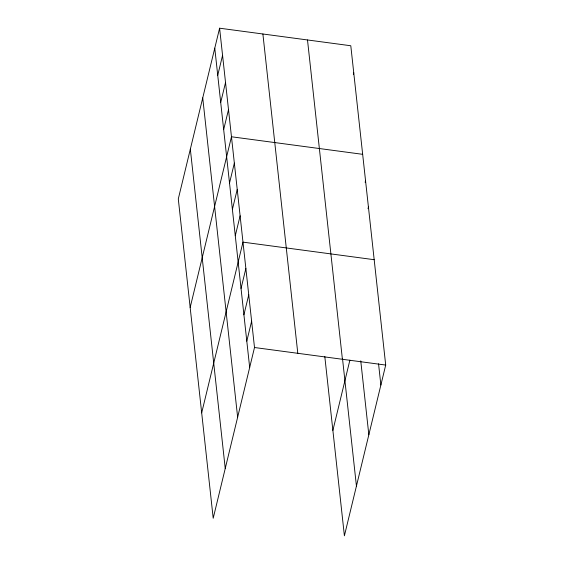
<?xml version="1.0" encoding="UTF-8"?>
<svg xmlns="http://www.w3.org/2000/svg" width="564" height="564" viewBox="0 0 564 564"><rect width="100%" height="100%" fill="white"/><g stroke="black" fill="none" stroke-linecap="round" stroke-linejoin="round"><path stroke-width="0.85" d="M219.6 28.2L178.294 198.93L213.206 518.245L254.505 347.516L219.6 28.2L350.794 45.755L385.705 365.07L344.4 535.8L324.801 356.49M217.739 75.301L222.568 55.342M220.707 102.444L225.537 82.485M223.675 129.586L228.505 109.627M190.167 307.493L231.466 136.77L362.666 154.325M229.52 183.074L234.349 163.109M232.396 209.413L237.225 189.455M235.28 235.759L240.109 215.8M201.686 412.869L242.985 242.139L374.186 259.701M241.039 288.451L245.869 268.485M243.916 314.79L248.745 294.831M246.799 341.135L251.629 321.17M353.36 74.561L353.762 72.897M365.141 182.327L365.542 180.663M368.024 208.673L368.426 207.009M332.88 430.424L349.877 360.17M254.505 347.516L385.705 365.07M378.55 363.787L380.876 385.036M360.756 360.854L368.835 434.788M342.503 358.577L356.434 486.048M307.5 39.959L342.411 359.282M262.894 33.995L297.799 353.311M214.771 48.159L249.676 367.481M202.737 97.917L237.641 417.233M190.336 149.178L225.24 468.494"/></g></svg>
